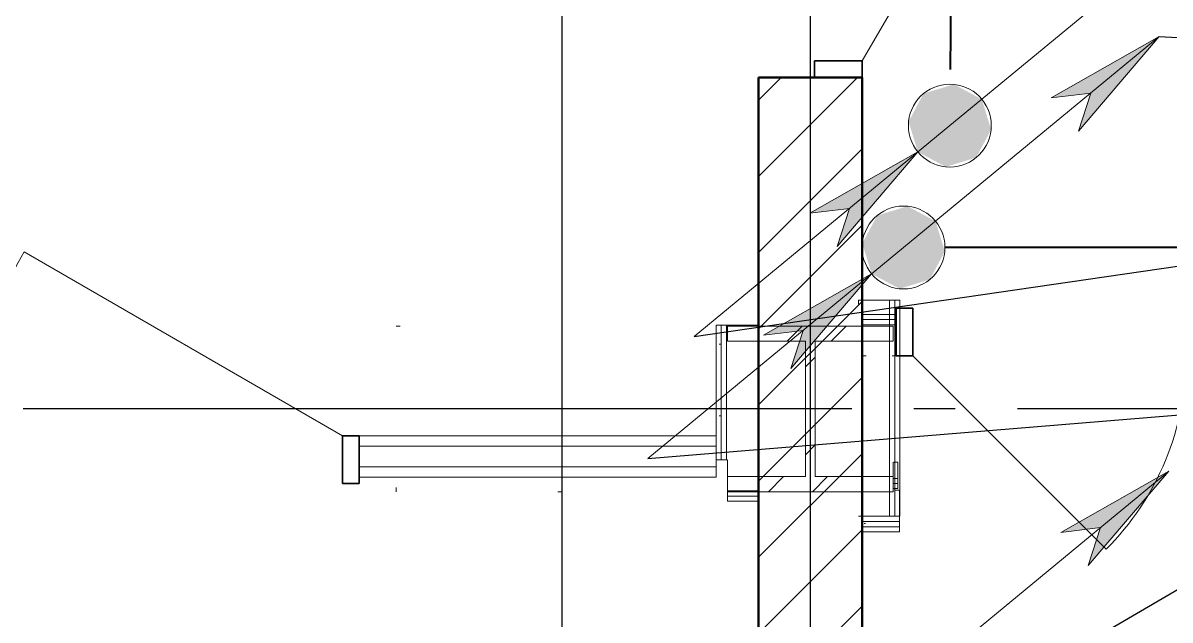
# Model space of a CAD drawing. Header units: millimetres. Extents: x 0 to 1286, y 0 to 420.
# Drawn here: x 502.18 to 529.87, y 244.49 to 258.9 of the extents above; entities that cross this region are included whole.
import ezdxf

# ---------------------------------------------------------------- set-up
doc = ezdxf.new("R2010")
doc.units = ezdxf.units.MM
for name, pattern in [('JIS_02_2.0', [3, 2, -1]), ('ГОСТ 2.303 5', [24, 20, -1.5, 1, -1.5]), ('СПКБ-0000-000-АР#002$0$Achse', [2300, 0, -800, 1500, 0])]:
    doc.linetypes.add(name, pattern=pattern)
for name, color, linetype in [('Viewport1ForCustomObjects_0', 7, 'Continuous'), ('Viewport2ForCustomObjects_0', 7, 'Continuous'), ('СПКБ-0000-000-АР#002$0$Двери ArchiCAD', 7, 'Continuous'), ('СПКБ-0000-000-АР#002$0$Колонны новые', 7, 'Continuous'), ('СПКБ-0000-000-АР#002$0$Стены', 7, 'Continuous'), ('Строительные оси', 7, 'Continuous'), ('ЭО_АВАРИЙНОЕ ОСВЕЩЕНИЕ', 7, 'Continuous'), ('ЭО_РАБОЧЕЕ ОСВЕЩЕНИЕ', 7, 'Continuous')]:
    doc.layers.add(name, color=color, linetype=linetype)
for name, color, linetype, lineweight in [('СПКБ-0000-000-АР#002$0$Двери ArchiCAD_Ном._пера__1', 7, 'Continuous', 13), ('СПКБ-0000-000-АР#002$0$Двери ArchiCAD_Ном._пера__20', 1, 'Continuous', 20), ('СПКБ-0000-000-АР#002$0$Двери ArchiCAD_Ном._пера__6', 5, 'Continuous', 9), ('СПКБ-0000-000-АР#002$0$Колонны новые_Ном._пера__20', 1, 'Continuous', 20), ('СПКБ-0000-000-АР#002$0$Линии_Ном._пера__2', 8, 'Continuous', 15), ('СПКБ-0000-000-АР#002$0$Стены_Ном._пера__1', 7, 'Continuous', 13), ('СПКБ-0000-000-АР#002$0$Стены_Ном._пера__20', 1, 'Continuous', 20), ('СПКБ-0000-000-АР#002$0$Стены_Ном._пера__6', 5, 'Continuous', 9)]:
    doc.layers.add(name, color=color, linetype=linetype, lineweight=lineweight)
for name, color, linetype, lineweight, true_color in [('СПКБ-0000-000-АР#002$0$Двери ArchiCAD_Ном._пера__161', 7, 'Continuous', 13, 0xe11606), ('СПКБ-0000-000-АР#002$0$Двери ArchiCAD_Ном._пера__23', 7, 'Continuous', 35, 0xff6600), ('СПКБ-0000-000-АР#002$0$Двери ArchiCAD_Ном._пера__3', 7, 'Continuous', 18, 0xff6600), ('СПКБ-0000-000-АР#002$0$Двери ArchiCAD_Ном._пера__58', 7, 'Continuous', 50, 0xdf0000), ('СПКБ-0000-000-АР#002$0$Колонны новые_Ном._пера__108', 7, 'Continuous', 13, 0xfd8379), ('СПКБ-0000-000-АР#002$0$Стены_Ном._пера__161', 7, 'Continuous', 13, 0xe11606), ('СПКБ-0000-000-АР#002$0$Стены_Ном._пера__58', 7, 'Continuous', 50, 0xdf0000), ('СПКБ-0000-000-АР#002$0$Стены_Ном._пера__68', 7, 'Continuous', 20, 0xfd4435)]:
    doc.layers.add(name, color=color, linetype=linetype, lineweight=lineweight, true_color=true_color)
pattern_1 = [(0, (0, 0), (0, 173.2051), [0, -100]), (0, (50, 86.6), (0, 173.2051), [0, -100])]
pattern_2 = [(0, (0, 0), (0, 75), [0, -75])]

# ---------------------------------------------------------------- blocks, each defined once
blk = doc.blocks.new('*E728')
at = {"layer": 'Строительные оси', "color": 3, "linetype": 'ГОСТ 2.303 5', "lineweight": 25}
for p, q in [((177.431, 258.857), (177.431, -45.143)), ((183.431, 258.857), (183.431, -45.143)), ((280.431, 128.857), (-283.569, 128.857))]:
    blk.add_line(p, q, dxfattribs=at)
at = {"layer": 'ЭО_АВАРИЙНОЕ ОСВЕЩЕНИЕ', "color": 1, "linetype": 'JIS_02_2.0', "lineweight": 40}
blk.add_line((186.878, 145.048), (186.807, 136.694), dxfattribs=at)
at = {"layer": 'ЭО_АВАРИЙНОЕ ОСВЕЩЕНИЕ', "color": 7, "lineweight": 0}
for p, q in [((186.799, 135.694), (192.971, 140.784)), ((180.626, 130.605), (186.799, 135.694)), ((186.027, 135.058), (183.416, 133.58)), ((186.027, 135.058), (184.079, 132.777)), ((183.416, 133.58), (184.373, 133.694)), ((184.079, 132.777), (184.373, 133.694)), ((185.914, 122.267), (192.086, 127.356)), ((192.086, 127.356), (189.475, 125.878)), ((192.086, 127.356), (190.138, 125.074)), ((189.475, 125.878), (190.432, 125.992)), ((190.138, 125.074), (190.432, 125.992))]:
    blk.add_line(p, q, dxfattribs=at)
blk.add_circle((186.799, 135.694), 1, dxfattribs=at)
at = {"layer": 'ЭО_АВАРИЙНОЕ ОСВЕЩЕНИЕ', "color": 1, "lineweight": 40}
for points in [[(186.894, 136.69), (186.162, 136.466), (187.315, 136.466)], [(186.09, 136.33), (185.803, 135.79), (187.735, 135.79)], [(186.162, 136.466), (186.09, 136.33), (187.57, 136.33)], [(186.09, 136.33), (187.57, 136.33), (187.735, 135.79)], [(186.162, 136.466), (187.315, 136.466), (187.57, 136.33)], [(185.803, 135.79), (185.862, 135.598), (187.794, 135.598)], [(185.803, 135.79), (187.735, 135.79), (187.794, 135.598)], [(185.862, 135.598), (186.027, 135.058), (187.507, 135.058)], [(185.862, 135.598), (187.794, 135.598), (187.507, 135.058)], [(186.027, 135.058), (186.282, 134.923), (187.435, 134.923)], [(186.027, 135.058), (187.507, 135.058), (187.435, 134.923)], [(186.282, 134.923), (187.435, 134.923), (186.703, 134.699)]]:
    blk.add_solid(points, dxfattribs=at)
at = {"layer": 'ЭО_АВАРИЙНОЕ ОСВЕЩЕНИЕ', "color": 1, "lineweight": 0}
for points in [[(186.027, 135.058), (183.618, 133.694), (184.373, 133.694)], [(186.027, 135.058), (184.373, 133.694), (184.863, 133.694)], [(183.618, 133.694), (184.373, 133.694), (183.416, 133.58)], [(184.337, 133.58), (184.765, 133.58), (184.079, 132.777)], [(184.373, 133.694), (184.337, 133.58), (184.765, 133.58)], [(184.373, 133.694), (184.863, 133.694), (184.765, 133.58)], [(192.086, 127.356), (189.677, 125.992), (190.432, 125.992)], [(192.086, 127.356), (190.432, 125.992), (190.922, 125.992)], [(189.677, 125.992), (190.432, 125.992), (189.475, 125.878)], [(190.396, 125.878), (190.824, 125.878), (190.138, 125.074)], [(190.432, 125.992), (190.396, 125.878), (190.824, 125.878)], [(190.432, 125.992), (190.922, 125.992), (190.824, 125.878)]]:
    blk.add_solid(points, dxfattribs=at)
at = {"layer": 'ЭО_РАБОЧЕЕ ОСВЕЩЕНИЕ', "color": 7, "lineweight": 0}
for p, q in [((185.681, 132.753), (191.854, 137.842)), ((191.854, 137.842), (189.243, 136.364)), ((191.854, 137.842), (189.906, 135.561)), ((189.243, 136.364), (190.2, 136.478)), ((189.906, 135.561), (190.2, 136.478)), ((179.509, 127.663), (185.681, 132.753)), ((184.91, 132.116), (182.299, 130.639)), ((184.91, 132.116), (182.962, 129.835)), ((182.299, 130.639), (183.256, 130.753)), ((182.962, 129.835), (183.256, 130.753))]:
    blk.add_line(p, q, dxfattribs=at)
at = {"layer": 'ЭО_РАБОЧЕЕ ОСВЕЩЕНИЕ', "color": 5, "lineweight": 40}
blk.add_line((216.341, 132.748), (186.681, 132.752), dxfattribs=at)
at = {"layer": 'ЭО_РАБОЧЕЕ ОСВЕЩЕНИЕ', "color": 7, "lineweight": 0}
blk.add_circle((185.681, 132.753), 1, dxfattribs=at)
at = {"layer": 'ЭО_РАБОЧЕЕ ОСВЕЩЕНИЕ', "color": 5, "lineweight": 0}
for points in [[(191.854, 137.842), (189.444, 136.478), (190.2, 136.478)], [(191.854, 137.842), (190.2, 136.478), (190.689, 136.478)], [(189.444, 136.478), (190.2, 136.478), (189.243, 136.364)], [(190.163, 136.364), (190.592, 136.364), (189.906, 135.561)], [(190.2, 136.478), (190.163, 136.364), (190.592, 136.364)], [(190.2, 136.478), (190.689, 136.478), (190.592, 136.364)], [(184.91, 132.116), (182.5, 130.753), (183.256, 130.753)], [(184.91, 132.116), (183.256, 130.753), (183.745, 130.753)], [(182.5, 130.753), (183.256, 130.753), (182.299, 130.639)], [(183.256, 130.753), (183.22, 130.639), (183.648, 130.639)], [(183.256, 130.753), (183.745, 130.753), (183.648, 130.639)], [(183.22, 130.639), (183.648, 130.639), (182.962, 129.835)]]:
    blk.add_solid(points, dxfattribs=at)
at = {"layer": 'ЭО_РАБОЧЕЕ ОСВЕЩЕНИЕ', "color": 5, "lineweight": 40}
for points in [[(185.045, 133.524), (184.973, 133.389), (186.453, 133.389)], [(185.777, 133.748), (185.045, 133.524), (186.198, 133.524)], [(185.045, 133.524), (186.198, 133.524), (186.453, 133.389)], [(184.973, 133.389), (184.686, 132.848), (186.618, 132.848)], [(184.973, 133.389), (186.453, 133.389), (186.618, 132.848)], [(184.686, 132.848), (184.745, 132.657), (186.677, 132.657)], [(184.686, 132.848), (186.618, 132.848), (186.677, 132.657)], [(184.745, 132.657), (184.91, 132.116), (186.39, 132.116)], [(184.745, 132.657), (186.677, 132.657), (186.39, 132.116)], [(184.91, 132.116), (185.165, 131.981), (186.318, 131.981)], [(184.91, 132.116), (186.39, 132.116), (186.318, 131.981)], [(185.165, 131.981), (186.318, 131.981), (185.586, 131.757)]]:
    blk.add_solid(points, dxfattribs=at)
blk = doc.blocks.new('СПКБ-0000-000-АР#002$0$Двупольная Дверь 19')
at = {"layer": 'СПКБ-0000-000-АР#002$0$Двери ArchiCAD_Ном._пера__23', "color": 30, "linetype": 'Continuous', "lineweight": 35, "true_color": 0xff6600}
for p, q in [((-660, 0), (-700, 0)), ((-700, 0), (-700, -115)), ((-660, -115), (-660, 0)), ((700, 0), (660, 0)), ((660, 0), (660, -115)), ((700, -115), (700, 0)), ((-700, -115), (-660, -115)), ((660, -115), (700, -115))]:
    blk.add_line(p, q, dxfattribs=at)
at = {"layer": 'СПКБ-0000-000-АР#002$0$Двери ArchiCAD_Ном._пера__3', "color": 30, "linetype": 'Continuous', "lineweight": 18, "true_color": 0xff6600}
for p, q in [((-660, 0), (-88.4, 330)), ((660, 0), (88.4, 330))]:
    blk.add_line(p, q, dxfattribs=at)
for centre, start, end in [((-660, 0), 0, 30), ((660, 0), 150, 180)]:
    blk.add_arc(centre, 660, start, end, dxfattribs=at)
at = {"layer": 'СПКБ-0000-000-АР#002$0$Двери ArchiCAD_Ном._пера__58', "color": 12, "linetype": 'Continuous', "lineweight": 50, "true_color": 0xdf0000}
for p, q in [((-700, 0), (-737, 0)), ((-700, 0), (-700, -115)), ((700, 0), (700, -115)), ((700, 0), (737, 0)), ((-700, -115), (-700, -250)), ((700, -115), (700, -250)), ((-700, -250), (-737, -250)), ((700, -250), (737, -250))]:
    blk.add_line(p, q, dxfattribs=at)
blk = doc.blocks.new('СПКБ-0000-000-АР#002$0$Стена_16', base_point=(18343.1, 18680.7))
at = {"layer": 'СПКБ-0000-000-АР#002$0$Стены_Ном._пера__20', "linetype": 'Continuous', "lineweight": 20}
h = blk.add_hatch(dxfattribs=at)
h.set_pattern_fill('КИРПИЧ_ОБЫКНОВЕННЫЙ', color=1, style=0, pattern_type=2)
h.set_pattern_definition([(45, (0, 0), (-91.9239, 91.9239), [])])
h.paths.add_polyline_path([(18218.1, 9085.4), (18353.1, 9085.4), (18468.1, 9085.4), (18468.1, 13685.6), (18353.1, 13685.6), (18218.1, 13685.6)])
at = {"layer": 'СПКБ-0000-000-АР#002$0$Стены_Ном._пера__58', "color": 12, "linetype": 'Continuous', "lineweight": 50, "true_color": 0xdf0000}
for p, q in [((18218.1, 13685.6), (18218.1, 13648.6)), ((18353.1, 13685.6), (18218.1, 13685.6)), ((18468.1, 13685.6), (18353.1, 13685.6)), ((18468.1, 13685.6), (18468.1, 13648.6))]:
    blk.add_line(p, q, dxfattribs=at)
at = {"layer": 'СПКБ-0000-000-АР#002$0$Стены_Ном._пера__58', "color": 12, "linetype": 'Continuous', "lineweight": 50, "true_color": 0xdf0000, "flags": 128}
for points in [[(18218.1, 13685.6), (18218.1, 9085.4)], [(18468.1, 9085.4), (18468.1, 13685.6)]]:
    blk.add_lwpolyline(points, dxfattribs=at)
at = {"layer": 'СПКБ-0000-000-АР#002$0$Двери ArchiCAD', "color": 21, "linetype": 'Continuous', "lineweight": 18, "true_color": 0xff9955, "zscale": 1000, "rotation": 270}
blk.add_blockref('СПКБ-0000-000-АР#002$0$Двупольная Дверь 19', (18468.1, 14385.6), dxfattribs=at)
blk = doc.blocks.new('СПКБ-0000-000-АР#002$0$Стена_86', base_point=(18459.3, 13148.5))
at = {"layer": 'СПКБ-0000-000-АР#002$0$Стены_Ном._пера__20', "linetype": 'Continuous', "lineweight": 20}
h = blk.add_hatch(dxfattribs=at)
h.set_pattern_fill('ШТУКАТУРКА', color=1, style=0, pattern_type=2)
h.set_pattern_definition(pattern_1)
h.paths.add_polyline_path([(18534.3, 13148.5), (18534.3, 12627.3), (18547.3, 12627.3), (18547.3, 13148.5)])
h = blk.add_hatch(dxfattribs=at)
h.set_pattern_fill('ШТУКАТУРКА', color=1, style=0, pattern_type=2)
h.set_pattern_definition(pattern_1)
h.paths.add_polyline_path([(18559.3, 12627.3), (18559.3, 13148.5), (18547.3, 13148.5), (18547.3, 12627.3)])
at = {"layer": 'СПКБ-0000-000-АР#002$0$Стены_Ном._пера__1', "color": 7, "linetype": 'СПКБ-0000-000-АР#002$0$Achse', "lineweight": 13, "flags": 128}
blk.add_lwpolyline([(18459.3, 13148.5), (18459.3, 12627.3)], dxfattribs=at)
at = {"layer": 'СПКБ-0000-000-АР#002$0$Стены_Ном._пера__1', "color": 7, "linetype": 'Continuous', "lineweight": 13, "flags": 128}
for points in [[(18459.3, 13148.5), (18534.3, 13148.5)], [(18459.3, 12627.3), (18534.3, 12627.3)]]:
    blk.add_lwpolyline(points, dxfattribs=at)
at = {"layer": 'СПКБ-0000-000-АР#002$0$Стены_Ном._пера__20', "color": 1, "linetype": 'Continuous', "lineweight": 20, "flags": 128}
for points in [[(18534.3, 13148.5), (18547.3, 13148.5)], [(18547.3, 13148.5), (18559.3, 13148.5)], [(18559.3, 12627.3), (18559.3, 13148.5)], [(18534.3, 12627.3), (18547.3, 12627.3)], [(18547.3, 12627.3), (18559.3, 12627.3)]]:
    blk.add_lwpolyline(points, dxfattribs=at)
at = {"layer": 'СПКБ-0000-000-АР#002$0$Стены_Ном._пера__68', "color": 20, "linetype": 'Continuous', "lineweight": 20, "true_color": 0xfd4435}
for p, q in [((18534.3, 13148.5), (18534.3, 12627.3)), ((18547.3, 12627.3), (18547.3, 13148.5))]:
    blk.add_line(p, q, dxfattribs=at)
blk = doc.blocks.new('СПКБ-0000-000-АР#002$0$Стена_89', base_point=(18558.3, 12689.2))
at = {"layer": 'СПКБ-0000-000-АР#002$0$Стены_Ном._пера__20', "linetype": 'Continuous', "lineweight": 20}
h = blk.add_hatch(dxfattribs=at)
h.set_pattern_fill('ШТУКАТУРКА', color=1, style=0, pattern_type=2)
h.set_pattern_definition(pattern_1)
h.paths.add_polyline_path([(18558.3, 12614.2), (18468.1, 12614.2), (18468.1, 12601.2), (18558.3, 12601.2)])
h = blk.add_hatch(dxfattribs=at)
h.set_pattern_fill('ШТУКАТУРКА', color=1, style=0, pattern_type=2)
h.set_pattern_definition(pattern_1)
h.paths.add_polyline_path([(18468.1, 12589.2), (18558.3, 12589.2), (18558.3, 12601.2), (18468.1, 12601.2)])
at = {"layer": 'СПКБ-0000-000-АР#002$0$Стены_Ном._пера__1', "color": 7, "linetype": 'СПКБ-0000-000-АР#002$0$Achse', "lineweight": 13, "flags": 128}
blk.add_lwpolyline([(18558.3, 12689.2), (18468.1, 12689.2)], dxfattribs=at)
at = {"layer": 'СПКБ-0000-000-АР#002$0$Стены_Ном._пера__1', "color": 7, "linetype": 'Continuous', "lineweight": 13, "flags": 128}
for points in [[(18468.1, 12689.2), (18468.1, 12614.2)], [(18558.3, 12689.2), (18558.3, 12614.2)]]:
    blk.add_lwpolyline(points, dxfattribs=at)
at = {"layer": 'СПКБ-0000-000-АР#002$0$Стены_Ном._пера__20', "color": 1, "linetype": 'Continuous', "lineweight": 20, "flags": 128}
for points in [[(18468.1, 12614.2), (18468.1, 12601.2)], [(18468.1, 12601.2), (18468.1, 12589.2)], [(18558.3, 12614.2), (18558.3, 12601.2)], [(18558.3, 12601.2), (18558.3, 12589.2)], [(18468.1, 12589.2), (18558.3, 12589.2)]]:
    blk.add_lwpolyline(points, dxfattribs=at)
at = {"layer": 'СПКБ-0000-000-АР#002$0$Стены_Ном._пера__68', "color": 20, "linetype": 'Continuous', "lineweight": 20, "true_color": 0xfd4435}
for p, q in [((18558.3, 12614.2), (18468.1, 12614.2)), ((18468.1, 12601.2), (18558.3, 12601.2))]:
    blk.add_line(p, q, dxfattribs=at)
blk = doc.blocks.new('СПКБ-0000-000-АР#002$0$Стена_210', base_point=(18216, 13087.6))
at = {"layer": 'СПКБ-0000-000-АР#002$0$Стены_Ном._пера__20', "linetype": 'Continuous', "lineweight": 20}
h = blk.add_hatch(dxfattribs=at)
h.set_pattern_fill('ШТУКАТУРКА', color=1, style=0, pattern_type=2)
h.set_pattern_definition(pattern_1)
h.paths.add_polyline_path([(18116, 13087.6), (18116, 12762.9), (18128, 12762.9), (18128, 13087.6)])
h = blk.add_hatch(dxfattribs=at)
h.set_pattern_fill('ШТУКАТУРКА', color=1, style=0, pattern_type=2)
h.set_pattern_definition(pattern_1)
h.paths.add_polyline_path([(18141, 12762.9), (18141, 13087.6), (18128, 13087.6), (18128, 12762.9)])
at = {"layer": 'СПКБ-0000-000-АР#002$0$Стены_Ном._пера__1', "color": 7, "linetype": 'Continuous', "lineweight": 13, "flags": 128}
for points in [[(18216, 13087.6), (18141, 13087.6)], [(18142.5, 12762.9), (18141, 12762.9)]]:
    blk.add_lwpolyline(points, dxfattribs=at)
at = {"layer": 'СПКБ-0000-000-АР#002$0$Стены_Ном._пера__1', "color": 7, "linetype": 'СПКБ-0000-000-АР#002$0$Achse', "lineweight": 13, "flags": 128}
blk.add_lwpolyline([(18216, 12762.9), (18216, 13087.6)], dxfattribs=at)
at = {"layer": 'СПКБ-0000-000-АР#002$0$Стены_Ном._пера__20', "color": 1, "linetype": 'Continuous', "lineweight": 20, "flags": 128}
for points in [[(18116, 13087.6), (18116, 12762.9)], [(18128, 13087.6), (18116, 13087.6)], [(18141, 13087.6), (18128, 13087.6)], [(18128, 12762.9), (18116, 12762.9)], [(18141, 12762.9), (18128, 12762.9)]]:
    blk.add_lwpolyline(points, dxfattribs=at)
at = {"layer": 'СПКБ-0000-000-АР#002$0$Стены_Ном._пера__68', "color": 20, "linetype": 'Continuous', "lineweight": 20, "true_color": 0xfd4435}
for p, q in [((18128, 13087.6), (18128, 12762.9)), ((18141, 12762.9), (18141, 13087.6))]:
    blk.add_line(p, q, dxfattribs=at)
blk = doc.blocks.new('СПКБ-0000-000-АР#002$0$Стена_211', base_point=(18143.1, 12762.9))
at = {"layer": 'СПКБ-0000-000-АР#002$0$Стены_Ном._пера__20', "linetype": 'Continuous', "lineweight": 20}
h = blk.add_hatch(dxfattribs=at)
h.set_pattern_fill('ШТУКАТУРКА', color=1, style=0, pattern_type=2)
h.set_pattern_definition(pattern_1)
h.paths.add_polyline_path([(18218.1, 12687.9), (18143.1, 12687.9), (18143.1, 12674.9), (18218.1, 12674.9)])
h = blk.add_hatch(dxfattribs=at)
h.set_pattern_fill('ШТУКАТУРКА', color=1, style=0, pattern_type=2)
h.set_pattern_definition(pattern_1)
h.paths.add_polyline_path([(18143.1, 12662.9), (18218.1, 12662.9), (18218.1, 12674.9), (18143.1, 12674.9)])
at = {"layer": 'СПКБ-0000-000-АР#002$0$Стены_Ном._пера__1', "color": 7, "linetype": 'Continuous', "lineweight": 13, "flags": 128}
for points in [[(18143.1, 12762.9), (18143.1, 12687.9)], [(18218.1, 12762.9), (18218.1, 12687.9)]]:
    blk.add_lwpolyline(points, dxfattribs=at)
at = {"layer": 'СПКБ-0000-000-АР#002$0$Стены_Ном._пера__20', "color": 1, "linetype": 'Continuous', "lineweight": 20, "flags": 128}
for points in [[(18143.1, 12687.9), (18143.1, 12674.9)], [(18218.1, 12687.9), (18218.1, 12674.9)], [(18143.1, 12674.9), (18143.1, 12662.9)], [(18143.1, 12662.9), (18218.1, 12662.9)], [(18218.1, 12674.9), (18218.1, 12662.9)]]:
    blk.add_lwpolyline(points, dxfattribs=at)
at = {"layer": 'СПКБ-0000-000-АР#002$0$Стены_Ном._пера__68', "color": 20, "linetype": 'Continuous', "lineweight": 20, "true_color": 0xfd4435}
for p, q in [((18218.1, 12687.9), (18143.1, 12687.9)), ((18143.1, 12674.9), (18218.1, 12674.9))]:
    blk.add_line(p, q, dxfattribs=at)
blk = doc.blocks.new('СПКБ-0000-000-АР#002$0$Полуторная Дверь 19')
at = {"layer": 'СПКБ-0000-000-АР#002$0$Двери ArchiCAD_Ном._пера__161', "color": 12, "linetype": 'Continuous', "lineweight": 13, "true_color": 0xe11606}
for p, q in [((-650, 0), (-687, 0)), ((-650, -25), (-650, 0)), ((650, -25), (650, 0)), ((650, 0), (687, 0)), ((-650, -75), (-650, -25)), ((650, -75), (650, -25)), ((-650, -100), (-650, -75)), ((650, -100), (650, -75)), ((-650, -100), (-687, -100)), ((650, -100), (687, -100))]:
    blk.add_line(p, q, dxfattribs=at)
at = {"layer": 'СПКБ-0000-000-АР#002$0$Двери ArchiCAD_Ном._пера__23', "color": 30, "linetype": 'Continuous', "lineweight": 35, "true_color": 0xff6600}
for p, q in [((-610, 0), (-650, 0)), ((-650, 0), (-650, -115)), ((-610, -115), (-610, 0)), ((650, 0), (610, 0)), ((610, 0), (610, -115)), ((650, -115), (650, 0)), ((-650, -115), (-610, -115)), ((610, -115), (650, -115))]:
    blk.add_line(p, q, dxfattribs=at)
at = {"layer": 'СПКБ-0000-000-АР#002$0$Двери ArchiCAD_Ном._пера__3', "color": 30, "linetype": 'Continuous', "lineweight": 18, "true_color": 0xff6600}
for p, q in [((610, 0), (-159, 444)), ((-610, 0), (-322.5, 166))]:
    blk.add_line(p, q, dxfattribs=at)
for centre, radius, start, end in [((610, 0), 888, 150, 180), ((-610, 0), 332, 0, 30)]:
    blk.add_arc(centre, radius, start, end, dxfattribs=at)
blk = doc.blocks.new('СПКБ-0000-000-АР#002$0$Стена_247', base_point=(18216, 12820.6))
at = {"layer": 'СПКБ-0000-000-АР#002$0$Стены_Ном._пера__161', "linetype": 'Continuous', "lineweight": 13, "true_color": 0xe11606}
h = blk.add_hatch(dxfattribs=at)
h.set_pattern_fill('ГИПС', color=12, style=0, pattern_type=2)
h.set_pattern_definition(pattern_2)
h.paths.add_polyline_path([(15903.5, 12795.6), (15954, 12795.6), (15954, 12820.6), (15903.5, 12820.6)])
h = blk.add_hatch(dxfattribs=at)
h.set_pattern_fill('ГИПС', color=12, style=0, pattern_type=2)
h.set_pattern_definition(pattern_2)
h.paths.add_polyline_path([(18116, 12820.6), (17254, 12820.6), (17254, 12795.6), (18116, 12795.6)])
h = blk.add_hatch(dxfattribs=at)
h.set_pattern_fill('ГИПС', color=12, style=0, pattern_type=2)
h.set_pattern_definition(pattern_2)
h.paths.add_polyline_path([(15903.5, 12720.6), (15954, 12720.6), (15954, 12745.6), (15903.5, 12745.6)])
h = blk.add_hatch(dxfattribs=at)
h.set_pattern_fill('ГИПС', color=12, style=0, pattern_type=2)
h.set_pattern_definition(pattern_2)
h.paths.add_polyline_path([(17254, 12745.6), (17254, 12720.6), (18116, 12720.6), (18116, 12745.6)])
at = {"layer": 'СПКБ-0000-000-АР#002$0$Стены_Ном._пера__161', "color": 12, "linetype": 'Continuous', "lineweight": 13, "true_color": 0xe11606}
for p, q in [((15954, 12795.6), (15903.5, 12795.6)), ((15954, 12820.6), (15917, 12820.6)), ((15954, 12795.6), (15954, 12820.6)), ((15954, 12745.6), (15954, 12795.6)), ((17254, 12820.6), (17291, 12820.6)), ((17254, 12795.6), (17254, 12820.6)), ((18116, 12795.6), (17254, 12795.6)), ((17254, 12745.6), (17254, 12795.6)), ((15903.5, 12745.6), (15954, 12745.6)), ((15954, 12720.6), (15954, 12745.6)), ((17254, 12745.6), (18116, 12745.6)), ((17254, 12720.6), (17254, 12745.6)), ((15954, 12720.6), (15917, 12720.6)), ((17254, 12720.6), (17291, 12720.6))]:
    blk.add_line(p, q, dxfattribs=at)
at = {"layer": 'СПКБ-0000-000-АР#002$0$Стены_Ном._пера__161', "color": 12, "linetype": 'Continuous', "lineweight": 13, "true_color": 0xe11606, "flags": 128}
for points in [[(15954, 12820.6), (15903.5, 12820.6)], [(15903.5, 12795.6), (15903.5, 12745.6)], [(18116, 12820.6), (17254, 12820.6)], [(18116, 12720.6), (18116, 12820.6)], [(15903.5, 12720.6), (15954, 12720.6)], [(17254, 12720.6), (18116, 12720.6)]]:
    blk.add_lwpolyline(points, dxfattribs=at)
at = {"layer": 'СПКБ-0000-000-АР#002$0$Двери ArchiCAD', "color": 21, "linetype": 'Continuous', "lineweight": 18, "true_color": 0xff9955, "zscale": 1000}
blk.add_blockref('СПКБ-0000-000-АР#002$0$Полуторная Дверь 19', (16604, 12820.6), dxfattribs=at)
blk = doc.blocks.new('СПКБ-0000-000-АР#002$0$Двупольная Дверь 19_6')
at = {"layer": 'СПКБ-0000-000-АР#002$0$Двери ArchiCAD_Ном._пера__1', "color": 7, "linetype": 'СПКБ-0000-000-АР#002$0$Achse', "lineweight": 13}
for p, q in [((-700, 0), (-737, 0)), ((700, 0), (737, 0))]:
    blk.add_line(p, q, dxfattribs=at)
at = {"layer": 'СПКБ-0000-000-АР#002$0$Двери ArchiCAD_Ном._пера__1', "color": 7, "linetype": 'Continuous', "lineweight": 13}
for p, q in [((-700, 0), (-700, -75)), ((700, 0), (700, -75))]:
    blk.add_line(p, q, dxfattribs=at)
at = {"layer": 'СПКБ-0000-000-АР#002$0$Двери ArchiCAD_Ном._пера__20', "color": 1, "linetype": 'Continuous', "lineweight": 20}
for p, q in [((-700, -75), (-700, -88)), ((700, -75), (700, -88)), ((-700, -100), (-737, -100)), ((-700, -88), (-700, -100)), ((700, -88), (700, -100)), ((700, -100), (737, -100))]:
    blk.add_line(p, q, dxfattribs=at)
at = {"layer": 'СПКБ-0000-000-АР#002$0$Двери ArchiCAD_Ном._пера__23', "color": 30, "linetype": 'Continuous', "lineweight": 35, "true_color": 0xff6600}
for p, q in [((-660, 0), (-700, 0)), ((-700, 0), (-700, -115)), ((-660, -115), (-660, 0)), ((700, 0), (660, 0)), ((660, 0), (660, -115)), ((700, -115), (700, 0)), ((-700, -115), (-660, -115)), ((660, -115), (700, -115))]:
    blk.add_line(p, q, dxfattribs=at)
at = {"layer": 'СПКБ-0000-000-АР#002$0$Двери ArchiCAD_Ном._пера__3', "color": 30, "linetype": 'Continuous', "lineweight": 18, "true_color": 0xff6600}
for p, q in [((660, 0), (193.3, 466.7)), ((-660, 0), (-88.4, 330))]:
    blk.add_line(p, q, dxfattribs=at)
for centre, start, end in [((660, 0), 135, 180), ((-660, 0), 0, 30)]:
    blk.add_arc(centre, 660, start, end, dxfattribs=at)
blk = doc.blocks.new('СПКБ-0000-000-АР#002$0$Стена_250', base_point=(18468.1, 13013.6))
at = {"layer": 'СПКБ-0000-000-АР#002$0$Стены_Ном._пера__20', "linetype": 'Continuous', "lineweight": 20}
h = blk.add_hatch(dxfattribs=at)
h.set_pattern_fill('ШТУКАТУРКА', color=1, style=0, pattern_type=2)
h.set_pattern_definition(pattern_1)
h.paths.add_polyline_path([(18550.3, 13113.6), (18468.1, 13113.6), (18468.1, 13101.6), (18550.3, 13101.6)])
h = blk.add_hatch(dxfattribs=at)
h.set_pattern_fill('ШТУКАТУРКА', color=1, style=0, pattern_type=2)
h.set_pattern_definition(pattern_1)
h.paths.add_polyline_path([(18468.1, 13088.6), (18550.3, 13088.6), (18550.3, 13101.6), (18468.1, 13101.6)])
at = {"layer": 'СПКБ-0000-000-АР#002$0$Стены_Ном._пера__1', "color": 7, "linetype": 'Continuous', "lineweight": 13}
blk.add_line((18550.3, 13013.6), (18550.3, 13088.6), dxfattribs=at)
at = {"layer": 'СПКБ-0000-000-АР#002$0$Стены_Ном._пера__1', "color": 7, "linetype": 'СПКБ-0000-000-АР#002$0$Achse', "lineweight": 13}
blk.add_line((18550.3, 13013.6), (18513.3, 13013.6), dxfattribs=at)
at = {"layer": 'СПКБ-0000-000-АР#002$0$Стены_Ном._пера__1', "color": 7, "linetype": 'Continuous', "lineweight": 13, "flags": 128}
blk.add_lwpolyline([(18468.1, 13013.6), (18468.1, 13088.6)], dxfattribs=at)
at = {"layer": 'СПКБ-0000-000-АР#002$0$Стены_Ном._пера__1', "color": 7, "linetype": 'СПКБ-0000-000-АР#002$0$Achse', "lineweight": 13, "flags": 128}
blk.add_lwpolyline([(18468.1, 13013.6), (18550.3, 13013.6)], dxfattribs=at)
at = {"layer": 'СПКБ-0000-000-АР#002$0$Стены_Ном._пера__20', "color": 1, "linetype": 'Continuous', "lineweight": 20}
for p, q in [((18550.3, 13113.6), (18513.3, 13113.6)), ((18550.3, 13101.6), (18550.3, 13113.6)), ((18550.3, 13088.6), (18550.3, 13101.6))]:
    blk.add_line(p, q, dxfattribs=at)
at = {"layer": 'СПКБ-0000-000-АР#002$0$Стены_Ном._пера__20', "color": 1, "linetype": 'Continuous', "lineweight": 20, "flags": 128}
for points in [[(18550.3, 13113.6), (18468.1, 13113.6)], [(18468.1, 13101.6), (18468.1, 13113.6)], [(18468.1, 13088.6), (18468.1, 13101.6)]]:
    blk.add_lwpolyline(points, dxfattribs=at)
at = {"layer": 'СПКБ-0000-000-АР#002$0$Стены_Ном._пера__68', "color": 20, "linetype": 'Continuous', "lineweight": 20, "true_color": 0xfd4435}
for p, q in [((18550.3, 13101.6), (18468.1, 13101.6)), ((18468.1, 13088.6), (18550.3, 13088.6))]:
    blk.add_line(p, q, dxfattribs=at)
at = {"layer": 'СПКБ-0000-000-АР#002$0$Двери ArchiCAD', "color": 21, "linetype": 'Continuous', "lineweight": 18, "true_color": 0xff9955, "zscale": 1000, "rotation": 180}
blk.add_blockref('СПКБ-0000-000-АР#002$0$Двупольная Дверь 19_6', (19250.3, 13013.6), dxfattribs=at)
blk = doc.blocks.new('СПКБ-0000-000-АР#002$0$Простой Проем Двери_3')
at = {"layer": 'СПКБ-0000-000-АР#002$0$Двери ArchiCAD_Ном._пера__1', "color": 7, "linetype": 'Continuous', "lineweight": 13}
for p, q in [((-700, 0), (-700, 40)), ((700, 0), (700, 40))]:
    blk.add_line(p, q, dxfattribs=at)
at = {"layer": 'СПКБ-0000-000-АР#002$0$Двери ArchiCAD_Ном._пера__6', "color": 5, "linetype": 'Continuous', "lineweight": 9}
for p, q in [((-700, 52), (-700, 64)), ((700, 52), (700, 64)), ((-700, 40), (-700, 52)), ((700, 40), (700, 52))]:
    blk.add_line(p, q, dxfattribs=at)
blk = doc.blocks.new('СПКБ-0000-000-АР#002$0$Стена_252', base_point=(24440.6, 12757.6))
at = {"layer": 'СПКБ-0000-000-АР#002$0$Стены_Ном._пера__20', "linetype": 'Continuous', "lineweight": 20}
h = blk.add_hatch(dxfattribs=at)
h.set_pattern_fill('ШТУКАТУРКА', color=1, style=0, pattern_type=2)
h.set_pattern_definition(pattern_1)
h.paths.add_polyline_path([(18554.3, 12717.6), (18543.2, 12717.6), (18543.2, 12705.6), (18554.3, 12705.6)])
h = blk.add_hatch(dxfattribs=at)
h.set_pattern_fill('ШТУКАТУРКА', color=1, style=0, pattern_type=2)
h.set_pattern_definition(pattern_1)
h.paths.add_polyline_path([(18543.2, 12693.6), (18554.3, 12693.6), (18554.3, 12705.6), (18543.2, 12705.6)])
at = {"layer": 'СПКБ-0000-000-АР#002$0$Стены_Ном._пера__1', "color": 7, "linetype": 'СПКБ-0000-000-АР#002$0$Achse', "lineweight": 13, "flags": 128}
blk.add_lwpolyline([(18554.3, 12757.6), (18543.2, 12757.6)], dxfattribs=at)
at = {"layer": 'СПКБ-0000-000-АР#002$0$Стены_Ном._пера__1', "color": 7, "linetype": 'Continuous', "lineweight": 13, "flags": 128}
blk.add_lwpolyline([(18543.2, 12757.6), (18543.2, 12717.6)], dxfattribs=at)
at = {"layer": 'СПКБ-0000-000-АР#002$0$Стены_Ном._пера__6', "color": 5, "linetype": 'Continuous', "lineweight": 9, "flags": 128}
for points in [[(18543.2, 12717.6), (18543.2, 12705.6)], [(18543.2, 12705.6), (18543.2, 12693.6)], [(18543.2, 12693.6), (18554.3, 12693.6)]]:
    blk.add_lwpolyline(points, dxfattribs=at)
at = {"layer": 'СПКБ-0000-000-АР#002$0$Стены_Ном._пера__68', "color": 20, "linetype": 'Continuous', "lineweight": 20, "true_color": 0xfd4435}
for p, q in [((18554.3, 12717.6), (18543.2, 12717.6)), ((18543.2, 12705.6), (18554.3, 12705.6))]:
    blk.add_line(p, q, dxfattribs=at)
at = {"layer": 'СПКБ-0000-000-АР#002$0$Двери ArchiCAD', "color": 21, "linetype": 'Continuous', "lineweight": 18, "true_color": 0xff9955, "xscale": -1, "zscale": 1000, "rotation": 180}
blk.add_blockref('СПКБ-0000-000-АР#002$0$Простой Проем Двери_3', (19254.3, 12757.6), dxfattribs=at)
blk = doc.blocks.new('СПКБ-0000-000-АР#002$0$Колонна_100', base_point=(18343.1, 12885.7))
at = {"layer": 'СПКБ-0000-000-АР#002$0$Колонны новые_Ном._пера__108', "linetype": 'Continuous', "lineweight": 13, "true_color": 0xfd8379}
h = blk.add_hatch(dxfattribs=at)
h.set_pattern_fill('СТАЛЬ', color=11, style=0, pattern_type=2)
h.set_pattern_definition([(45, (0, 0), (-159.099, 159.099), []), (45, (-53.03, 53.03), (-159.099, 159.099), [])])
h.paths.add_polyline_path([(18143.1, 12685.7), (18543.1, 12685.7), (18543.1, 12722.4), (18354.8, 12722.4), (18354.8, 13049.1), (18543.1, 13049.1), (18543.1, 13085.7), (18143.1, 13085.7), (18143.1, 13049.1), (18331.4, 13049.1), (18331.4, 12722.4), (18143.1, 12722.4)])
at = {"layer": 'СПКБ-0000-000-АР#002$0$Колонны новые_Ном._пера__20', "color": 1, "linetype": 'Continuous', "lineweight": 20}
for p, q in [((18543.1, 13085.7), (18143.1, 13085.7)), ((18143.1, 13085.7), (18143.1, 13049.1)), ((18543.1, 13049.1), (18543.1, 13085.7)), ((18143.1, 13049.1), (18331.4, 13049.1)), ((18331.4, 13049.1), (18331.4, 12722.4)), ((18354.8, 12722.4), (18354.8, 13049.1)), ((18354.8, 13049.1), (18543.1, 13049.1)), ((18331.4, 12722.4), (18143.1, 12722.4)), ((18143.1, 12722.4), (18143.1, 12685.7)), ((18543.1, 12722.4), (18354.8, 12722.4)), ((18543.1, 12685.7), (18543.1, 12722.4)), ((18143.1, 12685.7), (18543.1, 12685.7))]:
    blk.add_line(p, q, dxfattribs=at)
blk = doc.blocks.new('*E727')
at = {"layer": 'СПКБ-0000-000-АР#002$0$Линии_Ном._пера__2', "color": 8, "linetype": 'СПКБ-0000-000-АР#002$0$Achse', "lineweight": 15}
for p, q in [((449.75, 179.515), (453.75, 179.515)), ((449.75, 175.515), (449.75, 179.515)), ((453.75, 179.515), (453.75, 175.515)), ((453.75, 175.515), (449.75, 175.515))]:
    blk.add_line(p, q, dxfattribs=at)
at = {"layer": 'СПКБ-0000-000-АР#002$0$Колонны новые', "color": 1, "lineweight": 20, "xscale": 0.01, "yscale": 0.01, "zscale": 0.01}
blk.add_blockref('СПКБ-0000-000-АР#002$0$Колонна_100', (459.75, 177.515), dxfattribs=at)
at = {"layer": 'СПКБ-0000-000-АР#002$0$Стены', "color": 12, "lineweight": 50, "true_color": 0xdf0000, "xscale": 0.01, "yscale": 0.01, "zscale": 0.01}
for name, p in [('СПКБ-0000-000-АР#002$0$Стена_16', (459.75, 235.464)), ('СПКБ-0000-000-АР#002$0$Стена_86', (460.912, 180.142)), ('СПКБ-0000-000-АР#002$0$Стена_250', (461, 178.793)), ('СПКБ-0000-000-АР#002$0$Стена_210', (458.478, 179.534)), ('СПКБ-0000-000-АР#002$0$Стена_211', (457.75, 176.286)), ('СПКБ-0000-000-АР#002$0$Стена_252', (520.725, 176.233)), ('СПКБ-0000-000-АР#002$0$Стена_89', (461.902, 175.55))]:
    blk.add_blockref(name, p, dxfattribs=at)
at = {"layer": 'СПКБ-0000-000-АР#002$0$Стены', "color": 12, "lineweight": 13, "true_color": 0xe11606, "xscale": 0.01, "yscale": 0.01, "zscale": 0.01}
blk.add_blockref('СПКБ-0000-000-АР#002$0$Стена_247', (458.478, 176.864), dxfattribs=at)
blk = doc.blocks.new('CustomObjectsInViewport1_0')
at = {"layer": 'ЭО_АВАРИЙНОЕ ОСВЕЩЕНИЕ'}
for p, q in [((518.382, 251.333), (595.459, 262.565)), ((517.497, 237.906), (533.015, 246.959))]:
    blk.add_line(p, q, dxfattribs=at)
at = {"layer": 'ЭО_РАБОЧЕЕ ОСВЕЩЕНИЕ'}
for p in [(529.61, 258.571), (517.265, 248.392)]:
    blk.add_line(p, (596.602, 254.885), dxfattribs=at)

msp = doc.modelspace()

# ---------------------------------------------------------------- block references
msp.add_blockref('*E727', (61.438, 72.071))
at = {"layer": 'Viewport1ForCustomObjects_0'}
msp.add_blockref('CustomObjectsInViewport1_0', (0, 0), dxfattribs=at)
at = {"layer": 'Viewport2ForCustomObjects_0'}
msp.add_blockref('*E728', (337.756, 120.729), dxfattribs=at)

doc.saveas('drawing.dxf')
